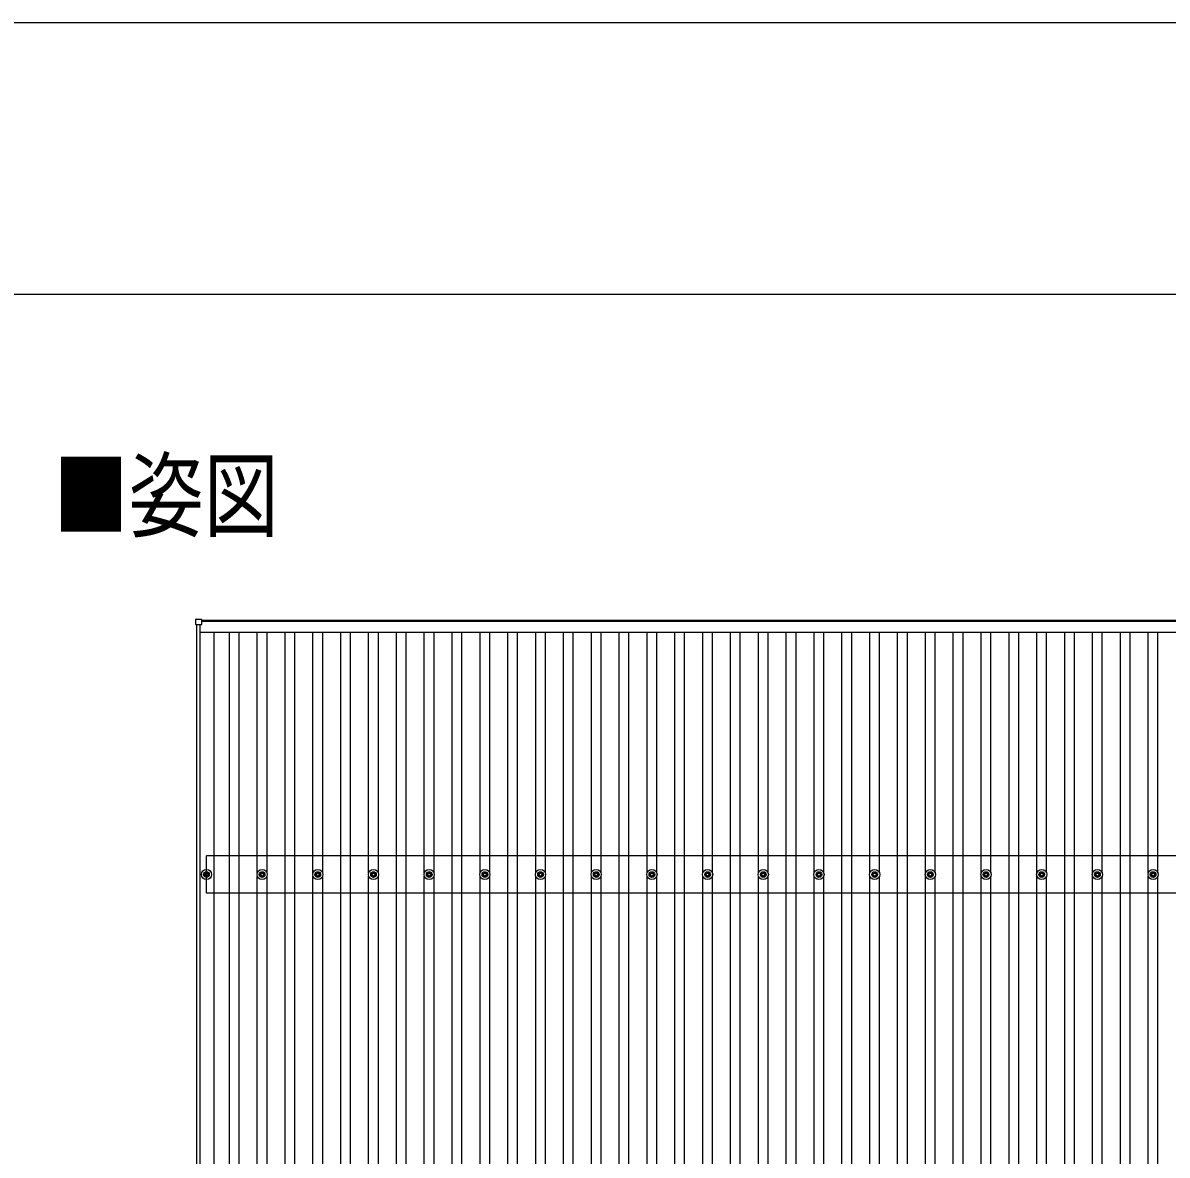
# Model space of a CAD drawing. Units: millimetres, scale not verified. Extents: x -21025 to 21025, y -14850 to 14850.
# Drawn here: x -15535 to -11425, y 10786 to 14850 of the extents above; entities that cross this region are included whole.
import ezdxf
from ezdxf.enums import TextEntityAlignment as Align

# ---------------------------------------------------------------- set-up
doc = ezdxf.new("R2010")
doc.units = ezdxf.units.MM
doc.header["$LTSCALE"] = 60
for name, color, linetype in [('0-2_USER1', 3, 'Continuous'), ('0-5_YKK_13', 4, 'Continuous'), ('0-6_YKK_A1', 4, 'Continuous'), ('0-8_YKK_ZWAK', 7, 'Continuous')]:
    doc.layers.add(name, color=color, linetype=linetype)
doc.styles.add('ＭＳ ゴシック', font='')
doc.styles.get('ＭＳ ゴシック').set_extended_font_data('MS Gothic')

msp = doc.modelspace()

# ---------------------------------------------------------------- linework, layer by layer
at = {"layer": '0-5_YKK_13'}
for p, q in [((-14913.7, 12690.3), (-14913.7, 12708.3)), ((-14912.7, 12709.3), (-14894.7, 12709.3)), ((-14893.7, 12708.3), (-14893.7, 12690.3)), ((-14894.7, 12689.3), (-14912.7, 12689.3)), ((-14877.15, 11802.78), (-14877.15, 11798.36)), ((-14873.65, 11802.78), (-14873.65, 11798.36)), ((-14677.15, 11802.78), (-14677.15, 11798.36)), ((-14673.65, 11802.78), (-14673.65, 11798.36)), ((-14477.15, 11802.78), (-14477.15, 11798.36)), ((-14473.65, 11802.78), (-14473.65, 11798.36)), ((-14277.15, 11802.78), (-14277.15, 11798.36)), ((-14273.65, 11802.78), (-14273.65, 11798.36)), ((-14077.15, 11802.78), (-14077.15, 11798.36)), ((-14073.65, 11802.78), (-14073.65, 11798.36)), ((-13877.15, 11802.78), (-13877.15, 11798.36)), ((-13873.65, 11802.78), (-13873.65, 11798.36)), ((-13677.15, 11802.78), (-13677.15, 11798.36)), ((-13673.65, 11802.78), (-13673.65, 11798.36)), ((-13477.15, 11802.78), (-13477.15, 11798.36)), ((-13473.65, 11802.78), (-13473.65, 11798.36)), ((-13277.15, 11802.78), (-13277.15, 11798.36)), ((-13273.65, 11802.78), (-13273.65, 11798.36)), ((-13077.15, 11802.78), (-13077.15, 11798.36)), ((-13073.65, 11802.78), (-13073.65, 11798.36)), ((-12877.15, 11802.78), (-12877.15, 11798.36)), ((-12873.65, 11802.78), (-12873.65, 11798.36)), ((-12677.15, 11802.78), (-12677.15, 11798.36)), ((-12673.65, 11802.78), (-12673.65, 11798.36)), ((-12477.15, 11802.78), (-12477.15, 11798.36)), ((-12473.65, 11802.78), (-12473.65, 11798.36)), ((-12277.15, 11802.78), (-12277.15, 11798.36)), ((-12273.65, 11802.78), (-12273.65, 11798.36)), ((-12077.15, 11802.78), (-12077.15, 11798.36)), ((-12073.65, 11802.78), (-12073.65, 11798.36)), ((-11877.15, 11802.78), (-11877.15, 11798.36)), ((-11873.65, 11802.78), (-11873.65, 11798.36)), ((-11677.15, 11802.78), (-11677.15, 11798.36)), ((-11673.65, 11802.78), (-11673.65, 11798.36)), ((-11477.15, 11802.78), (-11477.15, 11798.36)), ((-11473.65, 11802.78), (-11473.65, 11798.36)), ((-14885.4, 11794.53), (-14880.98, 11794.53)), ((-14885.4, 11791.03), (-14880.98, 11791.03)), ((-14877.15, 11787.2), (-14877.15, 11782.78)), ((-14873.65, 11787.2), (-14873.65, 11782.78)), ((-14869.82, 11794.53), (-14865.4, 11794.53)), ((-14869.82, 11791.03), (-14865.4, 11791.03)), ((-14685.4, 11794.53), (-14680.98, 11794.53)), ((-14685.4, 11791.03), (-14680.98, 11791.03)), ((-14677.15, 11787.2), (-14677.15, 11782.78)), ((-14673.65, 11787.2), (-14673.65, 11782.78)), ((-14669.82, 11794.53), (-14665.4, 11794.53)), ((-14669.82, 11791.03), (-14665.4, 11791.03)), ((-14485.4, 11794.53), (-14480.99, 11794.53)), ((-14485.4, 11791.03), (-14480.99, 11791.03)), ((-14477.15, 11787.2), (-14477.15, 11782.78)), ((-14473.65, 11787.2), (-14473.65, 11782.78)), ((-14469.82, 11794.53), (-14465.41, 11794.53)), ((-14469.82, 11791.03), (-14465.41, 11791.03)), ((-14285.4, 11794.53), (-14280.99, 11794.53)), ((-14285.4, 11791.03), (-14280.99, 11791.03)), ((-14277.15, 11787.2), (-14277.15, 11782.78)), ((-14273.65, 11787.2), (-14273.65, 11782.78)), ((-14269.82, 11794.53), (-14265.41, 11794.53)), ((-14269.82, 11791.03), (-14265.41, 11791.03)), ((-14085.4, 11794.53), (-14080.99, 11794.53)), ((-14085.4, 11791.03), (-14080.99, 11791.03)), ((-14077.15, 11787.2), (-14077.15, 11782.78)), ((-14073.65, 11787.2), (-14073.65, 11782.78)), ((-14069.82, 11794.53), (-14065.41, 11794.53)), ((-14069.82, 11791.03), (-14065.41, 11791.03)), ((-13885.4, 11794.53), (-13880.99, 11794.53)), ((-13885.4, 11791.03), (-13880.99, 11791.03)), ((-13877.15, 11787.2), (-13877.15, 11782.78)), ((-13873.65, 11787.2), (-13873.65, 11782.78)), ((-13869.82, 11794.53), (-13865.41, 11794.53)), ((-13869.82, 11791.03), (-13865.41, 11791.03)), ((-13685.4, 11794.53), (-13680.99, 11794.53)), ((-13685.4, 11791.03), (-13680.99, 11791.03)), ((-13677.15, 11787.2), (-13677.15, 11782.78)), ((-13673.65, 11787.2), (-13673.65, 11782.78)), ((-13669.82, 11794.53), (-13665.41, 11794.53)), ((-13669.82, 11791.03), (-13665.41, 11791.03)), ((-13485.4, 11794.53), (-13480.99, 11794.53)), ((-13485.4, 11791.03), (-13480.99, 11791.03)), ((-13477.15, 11787.2), (-13477.15, 11782.78)), ((-13473.65, 11787.2), (-13473.65, 11782.78)), ((-13469.82, 11794.53), (-13465.41, 11794.53)), ((-13469.82, 11791.03), (-13465.41, 11791.03)), ((-13285.4, 11794.53), (-13280.99, 11794.53)), ((-13285.4, 11791.03), (-13280.99, 11791.03)), ((-13277.15, 11787.2), (-13277.15, 11782.78)), ((-13273.65, 11787.2), (-13273.65, 11782.78)), ((-13269.82, 11794.53), (-13265.41, 11794.53)), ((-13269.82, 11791.03), (-13265.41, 11791.03)), ((-13085.4, 11794.53), (-13080.99, 11794.53)), ((-13085.4, 11791.03), (-13080.99, 11791.03)), ((-13077.15, 11787.2), (-13077.15, 11782.78)), ((-13073.65, 11787.2), (-13073.65, 11782.78)), ((-13069.82, 11794.53), (-13065.41, 11794.53)), ((-13069.82, 11791.03), (-13065.41, 11791.03)), ((-12885.4, 11794.53), (-12880.99, 11794.53)), ((-12885.4, 11791.03), (-12880.99, 11791.03)), ((-12877.15, 11787.2), (-12877.15, 11782.78)), ((-12873.65, 11787.2), (-12873.65, 11782.78)), ((-12869.82, 11794.53), (-12865.41, 11794.53)), ((-12869.82, 11791.03), (-12865.41, 11791.03)), ((-12685.4, 11794.53), (-12680.99, 11794.53)), ((-12685.4, 11791.03), (-12680.99, 11791.03)), ((-12677.15, 11787.2), (-12677.15, 11782.78)), ((-12673.65, 11787.2), (-12673.65, 11782.78)), ((-12669.82, 11794.53), (-12665.41, 11794.53)), ((-12669.82, 11791.03), (-12665.41, 11791.03)), ((-12485.4, 11794.53), (-12480.99, 11794.53)), ((-12485.4, 11791.03), (-12480.99, 11791.03)), ((-12477.15, 11787.2), (-12477.15, 11782.78)), ((-12473.65, 11787.2), (-12473.65, 11782.78)), ((-12469.82, 11794.53), (-12465.41, 11794.53)), ((-12469.82, 11791.03), (-12465.41, 11791.03)), ((-12285.4, 11794.53), (-12280.99, 11794.53)), ((-12285.4, 11791.03), (-12280.99, 11791.03)), ((-12277.15, 11787.2), (-12277.15, 11782.78)), ((-12273.65, 11787.2), (-12273.65, 11782.78)), ((-12269.82, 11794.53), (-12265.41, 11794.53)), ((-12269.82, 11791.03), (-12265.41, 11791.03)), ((-12085.4, 11794.53), (-12080.99, 11794.53)), ((-12085.4, 11791.03), (-12080.99, 11791.03)), ((-12077.15, 11787.2), (-12077.15, 11782.78)), ((-12073.65, 11787.2), (-12073.65, 11782.78)), ((-12069.82, 11794.53), (-12065.41, 11794.53)), ((-12069.82, 11791.03), (-12065.41, 11791.03)), ((-11885.4, 11794.53), (-11880.99, 11794.53)), ((-11885.4, 11791.03), (-11880.99, 11791.03)), ((-11877.15, 11787.2), (-11877.15, 11782.78)), ((-11873.65, 11787.2), (-11873.65, 11782.78)), ((-11869.82, 11794.53), (-11865.41, 11794.53)), ((-11869.82, 11791.03), (-11865.41, 11791.03)), ((-11685.4, 11794.53), (-11680.99, 11794.53)), ((-11685.4, 11791.03), (-11680.99, 11791.03)), ((-11677.15, 11787.2), (-11677.15, 11782.78)), ((-11673.65, 11787.2), (-11673.65, 11782.78)), ((-11669.82, 11794.53), (-11665.41, 11794.53)), ((-11669.82, 11791.03), (-11665.41, 11791.03)), ((-11485.4, 11794.53), (-11480.99, 11794.53)), ((-11485.4, 11791.03), (-11480.99, 11791.03)), ((-11477.15, 11787.2), (-11477.15, 11782.78)), ((-11473.65, 11787.2), (-11473.65, 11782.78)), ((-11469.82, 11794.53), (-11465.41, 11794.53)), ((-11469.82, 11791.03), (-11465.41, 11791.03))]:
    msp.add_line(p, q, dxfattribs=at)
for centre, radius in [((-14875.4, 11792.78), 18.25), ((-14875.4, 11792.78), 10.15), ((-14875.4, 11792.78), 5.85), ((-14875.4, 11792.78), 5.25), ((-14675.4, 11792.78), 18.25), ((-14675.4, 11792.78), 10.15), ((-14675.4, 11792.78), 5.85), ((-14675.4, 11792.78), 5.25), ((-14475.4, 11792.78), 18.25), ((-14475.4, 11792.78), 10.15), ((-14475.4, 11792.78), 5.85), ((-14475.4, 11792.78), 5.25), ((-14275.4, 11792.78), 18.25), ((-14275.4, 11792.78), 10.15), ((-14275.4, 11792.78), 5.85), ((-14275.4, 11792.78), 5.25), ((-14075.4, 11792.78), 18.25), ((-14075.4, 11792.78), 10.15), ((-14075.4, 11792.78), 5.85), ((-14075.4, 11792.78), 5.25), ((-13875.4, 11792.78), 18.25), ((-13875.4, 11792.78), 10.15), ((-13875.4, 11792.78), 5.85), ((-13875.4, 11792.78), 5.25), ((-13675.4, 11792.78), 18.25), ((-13675.4, 11792.78), 10.15), ((-13675.4, 11792.78), 5.85), ((-13675.4, 11792.78), 5.25), ((-13475.4, 11792.78), 18.25), ((-13475.4, 11792.78), 10.15), ((-13475.4, 11792.78), 5.85), ((-13475.4, 11792.78), 5.25), ((-13275.4, 11792.78), 18.25), ((-13275.4, 11792.78), 10.15), ((-13275.4, 11792.78), 5.85), ((-13275.4, 11792.78), 5.25), ((-13075.4, 11792.78), 18.25), ((-13075.4, 11792.78), 10.15), ((-13075.4, 11792.78), 5.85), ((-13075.4, 11792.78), 5.25), ((-12875.4, 11792.78), 18.25), ((-12875.4, 11792.78), 10.15), ((-12875.4, 11792.78), 5.85), ((-12875.4, 11792.78), 5.25), ((-12675.4, 11792.78), 18.25), ((-12675.4, 11792.78), 10.15), ((-12675.4, 11792.78), 5.85), ((-12675.4, 11792.78), 5.25), ((-12475.4, 11792.78), 18.25), ((-12475.4, 11792.78), 10.15), ((-12475.4, 11792.78), 5.85), ((-12475.4, 11792.78), 5.25), ((-12275.4, 11792.78), 18.25), ((-12275.4, 11792.78), 10.15), ((-12275.4, 11792.78), 5.85), ((-12275.4, 11792.78), 5.25), ((-12075.4, 11792.78), 18.25), ((-12075.4, 11792.78), 10.15), ((-12075.4, 11792.78), 5.85), ((-12075.4, 11792.78), 5.25), ((-11875.4, 11792.78), 18.25), ((-11875.4, 11792.78), 10.15), ((-11875.4, 11792.78), 5.85), ((-11875.4, 11792.78), 5.25), ((-11675.4, 11792.78), 18.25), ((-11675.4, 11792.78), 10.15), ((-11675.4, 11792.78), 5.85), ((-11675.4, 11792.78), 5.25), ((-11475.4, 11792.78), 18.25), ((-11475.4, 11792.78), 10.15), ((-11475.4, 11792.78), 5.85), ((-11475.4, 11792.78), 5.25)]:
    msp.add_circle(centre, radius, dxfattribs=at)
for centre, start, end in [((-14912.7, 12708.3), 90, 180), ((-14894.7, 12708.3), 0, 90), ((-14912.7, 12690.3), 180, 270), ((-14894.7, 12690.3), 270, 0)]:
    msp.add_arc(centre, 1, start, end, dxfattribs=at)
at = {"layer": '0-6_YKK_A1'}
for p, q in [((-14893.7, 12706), (-9485.4, 12706)), ((-9500.4, 12701.21), (-14893.7, 12701.21)), ((-14910.4, 7290.88), (-14910.4, 12689.3)), ((-14898.4, 7290.88), (-14898.4, 12689.3)), ((-14898.4, 12663.21), (-9500.4, 12663.21)), ((-14848.9, 12663.21), (-14848.9, 7322.2)), ((-14792.9, 7322.2), (-14792.9, 12663.21)), ((-14757.9, 7322.2), (-14757.9, 12663.21)), ((-14692.9, 11797.96), (-14692.9, 12663.21)), ((-14657.9, 11797.96), (-14657.9, 12663.21)), ((-14592.9, 7322.2), (-14592.9, 12663.21)), ((-14557.9, 7322.2), (-14557.9, 12663.21)), ((-14492.9, 11797.97), (-14492.9, 12663.21)), ((-14457.9, 11797.95), (-14457.9, 12663.21)), ((-14392.9, 7322.2), (-14392.9, 12663.21)), ((-14357.9, 7322.2), (-14357.9, 12663.21)), ((-14292.9, 11797.97), (-14292.9, 12663.21)), ((-14257.9, 11797.95), (-14257.9, 12663.21)), ((-14192.9, 7322.2), (-14192.9, 12663.21)), ((-14157.9, 7322.2), (-14157.9, 12663.21)), ((-14092.9, 11797.97), (-14092.9, 12663.21)), ((-14057.9, 11797.95), (-14057.9, 12663.21)), ((-13992.9, 7322.2), (-13992.9, 12663.21)), ((-13957.9, 7322.2), (-13957.9, 12663.21)), ((-13892.9, 11797.97), (-13892.9, 12663.21)), ((-13857.9, 11797.95), (-13857.9, 12663.21)), ((-13792.9, 7322.2), (-13792.9, 12663.21)), ((-13757.9, 7322.2), (-13757.9, 12663.21)), ((-13692.9, 11797.97), (-13692.9, 12663.21)), ((-13657.9, 11797.95), (-13657.9, 12663.21)), ((-13592.9, 7322.2), (-13592.9, 12663.21)), ((-13557.9, 7322.2), (-13557.9, 12663.21)), ((-13492.9, 11797.97), (-13492.9, 12663.21)), ((-13457.9, 11797.95), (-13457.9, 12663.21)), ((-13392.9, 7322.2), (-13392.9, 12663.21)), ((-13357.9, 7322.2), (-13357.9, 12663.21)), ((-13292.9, 11797.97), (-13292.9, 12663.21)), ((-13257.9, 11797.95), (-13257.9, 12663.21)), ((-13192.9, 7322.2), (-13192.9, 12663.21)), ((-13157.9, 7322.2), (-13157.9, 12663.21)), ((-13092.9, 11797.97), (-13092.9, 12663.21)), ((-13057.9, 11797.95), (-13057.9, 12663.21)), ((-12992.9, 7322.2), (-12992.9, 12663.21)), ((-12957.9, 7322.2), (-12957.9, 12663.21)), ((-12892.9, 11797.97), (-12892.9, 12663.21)), ((-12857.9, 11797.95), (-12857.9, 12663.21)), ((-12792.9, 7322.2), (-12792.9, 12663.21)), ((-12757.9, 7322.2), (-12757.9, 12663.21)), ((-12692.9, 11797.97), (-12692.9, 12663.21)), ((-12657.9, 11797.95), (-12657.9, 12663.21)), ((-12592.9, 7322.2), (-12592.9, 12663.21)), ((-12557.9, 7322.2), (-12557.9, 12663.21)), ((-12492.9, 11797.97), (-12492.9, 12663.21)), ((-12457.9, 11797.95), (-12457.9, 12663.21)), ((-12392.9, 7322.2), (-12392.9, 12663.21)), ((-12357.9, 7322.2), (-12357.9, 12663.21)), ((-12292.9, 11797.97), (-12292.9, 12663.21)), ((-12257.9, 11797.95), (-12257.9, 12663.21)), ((-12192.9, 7322.2), (-12192.9, 12663.21)), ((-12157.9, 7322.2), (-12157.9, 12663.21)), ((-12092.9, 11797.97), (-12092.9, 12663.21)), ((-12057.9, 11797.95), (-12057.9, 12663.21)), ((-11992.9, 7322.2), (-11992.9, 12663.21)), ((-11957.9, 7322.2), (-11957.9, 12663.21)), ((-11892.9, 11797.97), (-11892.9, 12663.21)), ((-11857.9, 11797.95), (-11857.9, 12663.21)), ((-11792.9, 7322.2), (-11792.9, 12663.21)), ((-11757.9, 7322.2), (-11757.9, 12663.21)), ((-11692.9, 11797.97), (-11692.9, 12663.21)), ((-11657.9, 11797.95), (-11657.9, 12663.21)), ((-11592.9, 7322.2), (-11592.9, 12663.21)), ((-11557.9, 7322.2), (-11557.9, 12663.21)), ((-11492.9, 11797.97), (-11492.9, 12663.21)), ((-11457.9, 11797.95), (-11457.9, 12663.21)), ((-7675.4, 11859.78), (-14875.4, 11859.78)), ((-14875.4, 11725.78), (-14875.4, 11859.78)), ((-14692.9, 9997.96), (-14692.9, 11787.6)), ((-14657.9, 9997.96), (-14657.9, 11787.6)), ((-14492.9, 9997.97), (-14492.9, 11787.6)), ((-14457.9, 9997.95), (-14457.9, 11787.61)), ((-14292.9, 9997.97), (-14292.9, 11787.6)), ((-14257.9, 9997.95), (-14257.9, 11787.61)), ((-14092.9, 9997.97), (-14092.9, 11787.6)), ((-14057.9, 9997.95), (-14057.9, 11787.61)), ((-13892.9, 9997.97), (-13892.9, 11787.6)), ((-13857.9, 9997.95), (-13857.9, 11787.61)), ((-13692.9, 9997.97), (-13692.9, 11787.6)), ((-13657.9, 9997.95), (-13657.9, 11787.61)), ((-13492.9, 9997.97), (-13492.9, 11787.6)), ((-13457.9, 9997.95), (-13457.9, 11787.61)), ((-13292.9, 9997.97), (-13292.9, 11787.6)), ((-13257.9, 9997.95), (-13257.9, 11787.61)), ((-13092.9, 9997.97), (-13092.9, 11787.6)), ((-13057.9, 9997.95), (-13057.9, 11787.61)), ((-12892.9, 9997.97), (-12892.9, 11787.6)), ((-12857.9, 9997.95), (-12857.9, 11787.61)), ((-12692.9, 9997.97), (-12692.9, 11787.6)), ((-12657.9, 9997.95), (-12657.9, 11787.61)), ((-12492.9, 9997.97), (-12492.9, 11787.6)), ((-12457.9, 9997.95), (-12457.9, 11787.61)), ((-12292.9, 9997.97), (-12292.9, 11787.6)), ((-12257.9, 9997.95), (-12257.9, 11787.61)), ((-12092.9, 9997.97), (-12092.9, 11787.6)), ((-12057.9, 9997.95), (-12057.9, 11787.61)), ((-11892.9, 9997.97), (-11892.9, 11787.6)), ((-11857.9, 9997.95), (-11857.9, 11787.61)), ((-11692.9, 9997.97), (-11692.9, 11787.6)), ((-11657.9, 9997.95), (-11657.9, 11787.61)), ((-11492.9, 9997.97), (-11492.9, 11787.6)), ((-11457.9, 9997.95), (-11457.9, 11787.61)), ((-7675.4, 11725.78), (-14875.4, 11725.78))]:
    msp.add_line(p, q, dxfattribs=at)
at = {"layer": '0-8_YKK_ZWAK'}
msp.add_line((19475.1, 13875), (-19524.9, 13875), dxfattribs=at)
msp.add_lwpolyline([(-21025, -14850), (21025, -14850), (21025, 14850), (-21025, 14850)], close=True, dxfattribs=at)

# ---------------------------------------------------------------- texts
at = {"layer": '0-2_USER1', "style": 'ＭＳ ゴシック', "width": 0.8}
msp.add_text('■姿図', height=247.1, dxfattribs=at).set_placement((-15424.44, 12955.99), align=Align.BOTTOM_LEFT)

doc.saveas('drawing.dxf')
